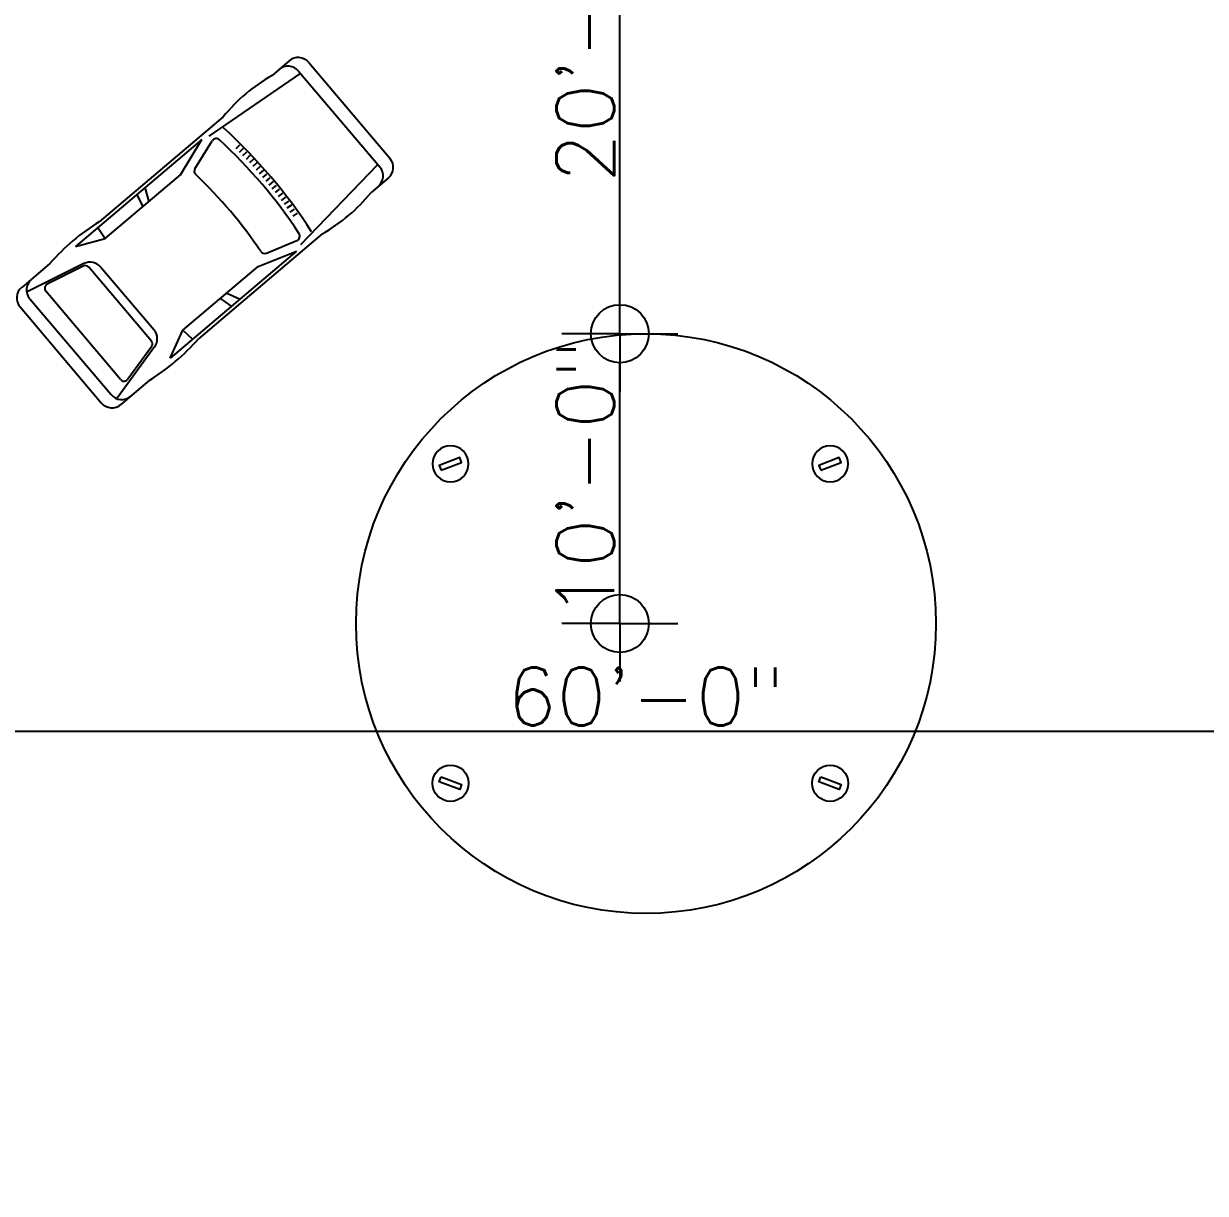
# Model space of a CAD drawing. Extents: x 2080 to 102399, y 2071 to 93424.
# Drawn here: x 87625.6 to 88114.7, y 80990.1 to 81474.3 of the extents above; entities that cross this region are included whole.
import ezdxf

# ---------------------------------------------------------------- set-up
doc = ezdxf.new("R2010")
doc.units = 0
doc.header["$LTSCALE"] = 20
doc.header["$MEASUREMENT"] = 0
doc.header["$PDMODE"] = 34
doc.header["$PDSIZE"] = 5
for name, color, linetype in [('DIMLINE', 254, 'Continuous'), ('ELEC', 11, 'Continuous'), ('road', 2, 'Continuous'), ('VEHICLES', 6, 'Continuous')]:
    doc.layers.add(name, color=color, linetype=linetype)
doc.styles.add('STYLE1', font='romans.shx')
doc.dimstyles.get("Standard").update_dxf_attribs({"dimtxt": 24, "dimasz": 12, "dimexe": 0.18, "dimexo": 0.0625, "dimgap": 0, "dimtad": 1, "dimzin": 1, "dimdsep": 46, "dimlunit": 4, "dimtxsty": 'STYLE1', "dimblk": 'BLK', "dimcen": 0, "dimse1": 1, "dimse2": 1, "dimclrt": 3, "dimazin": 0, "dimtfac": 1, "dimtix": 1, "dimtmove": 2, "dimatfit": 3, "dimldrblk": 'BLK', "dimfxl": 1, "dimtolj": 1, "dimtzin": 0, "dimarcsym": 0})

# ---------------------------------------------------------------- blocks, each defined once
blk = doc.blocks.new('V1')
at = {"linetype": 'Continuous'}
for p, q in [((0.3282, 0.1883), (0.0354, 0.1582)), ((0.0369, 0.2037), (0.0965, 0.2037)), ((0.2667, 0.2037), (0.6975, 0.2037)), ((0.4523, 0.1591), (0.3485, 0.1943)), ((0.3485, 0.1943), (0.7881, 0.1943)), ((0.5461, 0.1943), (0.5627, 0.1591)), ((0.5748, 0.1943), (0.5836, 0.1591)), ((0.71, 0.1943), (0.7139, 0.1591)), ((0.7881, 0.1943), (0.7139, 0.1591)), ((0.8687, 0.2037), (0.9669, 0.2037)), ((0, -0.1668), (0, 0.1668)), ((0.0354, -0.1668), (0.0354, 0.1668)), ((0.4127, 0.1466), (0.3295, 0.1736)), ((0.7139, 0.1591), (0.4523, 0.1591)), ((0.8, 0.145), (0.9635, 0.1847)), ((0.8059, 0.1393), (0.9093, 0.1644)), ((0.9698, -0.1668), (0.9698, 0.1668)), ((1.0039, -0.1668), (1.0039, 0.1668)), ((0.7965, 0.1274), (0.7965, -0.1293)), ((0.9245, 0.1525), (0.9245, -0.1544)), ((0.2806, 0.1052), (0.295, 0.1041)), ((0.2817, 0.1183), (0.296, 0.1171)), ((0.7717, -0.1091), (0.7717, 0.1091)), ((0.2781, 0.0658), (0.2925, 0.0651)), ((0.2788, 0.079), (0.2932, 0.0781)), ((0.2796, 0.0921), (0.2941, 0.0911)), ((0.2771, 0.0395), (0.2915, 0.0391)), ((0.2775, 0.0527), (0.292, 0.0521)), ((0.2765, 0), (0.2909, 0)), ((0.2766, 0.0131), (0.291, 0.013)), ((0.2768, 0.0263), (0.2912, 0.026)), ((0.2766, -0.0131), (0.291, -0.013)), ((0.2768, -0.0263), (0.2912, -0.026)), ((0.2771, -0.0395), (0.2915, -0.0391)), ((0.2775, -0.0527), (0.292, -0.0521)), ((0.2781, -0.0658), (0.2925, -0.0651)), ((0.2788, -0.079), (0.2932, -0.0781)), ((0.2796, -0.0921), (0.2941, -0.0911)), ((0.2806, -0.1052), (0.295, -0.1041)), ((0.2817, -0.1183), (0.296, -0.1171)), ((0.4127, -0.1466), (0.3295, -0.1736)), ((0.8, -0.145), (0.9635, -0.1847)), ((0.8059, -0.1413), (0.9093, -0.1664)), ((0.3282, -0.1883), (0.0354, -0.1582)), ((0.4523, -0.1591), (0.3485, -0.1943)), ((0.7139, -0.1591), (0.4523, -0.1591)), ((0.5461, -0.1943), (0.5627, -0.1591)), ((0.5748, -0.1943), (0.5836, -0.1591)), ((0.71, -0.1943), (0.7139, -0.1591)), ((0.7881, -0.1943), (0.7139, -0.1591)), ((0.0369, -0.2037), (0.0965, -0.2037)), ((0.2667, -0.2037), (0.6975, -0.2037)), ((0.3485, -0.1943), (0.7881, -0.1943)), ((0.8687, -0.2037), (0.9669, -0.2037))]:
    blk.add_line(p, q, dxfattribs=at)
for centre, radius, start, end in [((0.0369, 0.1668), 0.0369, 90.0171, 179.9829), ((0.0723, 0.1668), 0.0369, 90.0171, 179.9829), ((0.1816, -0.2675), 0.4788, 79.7616, 100.2384), ((0.7831, -0.3777), 0.5877, 81.6216, 98.3784), ((0.9329, 0.1668), 0.0369, 0.0171, 89.9828), ((0.967, 0.1669), 0.0369, 359.9176, 90.0825), ((1.6336, 0), 1.3607, 172.3671, 187.6329), ((1.6488, 0), 1.3454, 173.0262, 186.9738), ((0.3256, 0.1619), 0.0123, 71.8301, 173.1644), ((0.9122, 0.1525), 0.0123, 0.0891, 103.6339), ((0.4089, 0.1348), 0.0124, 354.0256, 71.8945), ((1.641, 0), 1.2271, 173.7528, 186.2472), ((0.8087, 0.1091), 0.0369, 103.6822, 179.9556), ((0.8088, 0.1274), 0.0123, 103.7393, 180.0891), ((0.8087, -0.1091), 0.0369, 180.0444, 256.3177), ((0.4089, -0.1348), 0.0124, 288.1055, 5.9744), ((0.8088, -0.1293), 0.0123, 179.911, 256.2607), ((0.9122, -0.1544), 0.0123, 256.3661, 359.9108), ((0.0369, -0.1668), 0.0369, 180.0171, 269.9829), ((0.0723, -0.1668), 0.0369, 180.0171, 269.9829), ((0.3256, -0.1619), 0.0123, 186.8356, 288.1699), ((0.9329, -0.1668), 0.0369, 270.0172, 359.9829), ((0.967, -0.1669), 0.0369, 269.9174, 0.0824), ((0.1816, 0.2675), 0.4788, 259.7616, 280.2384), ((0.7831, 0.3777), 0.5877, 261.6216, 278.3784)]:
    blk.add_arc(centre, radius, start, end, dxfattribs=at)
blk = doc.blocks.new('A$C16A84746')
at = {"layer": 'ELEC'}
blk.add_lwpolyline([(14.9, 44.1), (61.5, 44.1), (61.5, 32.9), (14.9, 32.9)], close=True, dxfattribs=at)
blk.add_circle((38.5, 38.5), 38.5, dxfattribs=at)
blk = doc.blocks.new('BLK')
for q in [(0, 2), (-2, 0), (0, -2), (2, 0)]:
    blk.add_line((0, 0), q)
blk.add_circle((0, 0), 1)
blk = doc.blocks.new('*D430')
at = {"layer": 'Defpoints', "color": 0, "ltscale": 0.5, "transparency": 16777216}
for p in [(87872.36, 81345.94), (87883.17, 81345.94), (87883.17, 81225.94)]:
    blk.add_point(p, dxfattribs=at)
at = {"layer": 'DIMLINE', "color": 0, "lineweight": -2, "ltscale": 0.5, "transparency": 16777216}
blk.add_line((87872.36, 81237.94), (87872.36, 81333.94), dxfattribs=at)
at = {"layer": 'DIMLINE', "color": 0, "lineweight": -2, "ltscale": 0.5, "transparency": 16777216, "xscale": 12, "yscale": 12, "zscale": 12}
for p, rotation in [((87872.36, 81345.94), 90), ((87872.36, 81225.94), 270)]:
    blk.add_blockref('BLK', p, dxfattribs=dict(at, rotation=rotation))
at = {"layer": 'DIMLINE', "color": 3, "ltscale": 0.5, "transparency": 16777216, "insert": (87858.07, 81285.94), "char_height": 24, "attachment_point": 5, "rotation": 90, "style": 'STYLE1'}
blk.add_mtext('\\A1;10\'-0"', dxfattribs=at)
blk = doc.blocks.new('*D431')
at = {"layer": 'Defpoints', "color": 0, "ltscale": 0.5, "transparency": 16777216}
for p in [(87872.36, 81585.97), (87883.42, 81585.97), (87883.17, 81345.94)]:
    blk.add_point(p, dxfattribs=at)
at = {"layer": 'DIMLINE', "color": 0, "lineweight": -2, "ltscale": 0.5, "transparency": 16777216}
blk.add_line((87872.36, 81357.94), (87872.36, 81573.97), dxfattribs=at)
at = {"layer": 'DIMLINE', "color": 0, "lineweight": -2, "ltscale": 0.5, "transparency": 16777216, "xscale": 12, "yscale": 12, "zscale": 12}
for p, rotation in [((87872.36, 81585.97), 90), ((87872.36, 81345.94), 270)]:
    blk.add_blockref('BLK', p, dxfattribs=dict(at, rotation=rotation))
at = {"layer": 'DIMLINE', "color": 3, "ltscale": 0.5, "transparency": 16777216, "insert": (87858.07, 81465.96), "char_height": 24, "attachment_point": 5, "rotation": 90, "style": 'STYLE1'}
blk.add_mtext('\\A1;20\'-0"', dxfattribs=at)
blk = doc.blocks.new('*D435')
at = {"layer": 'Defpoints', "color": 0, "ltscale": 0.5, "transparency": 16777216}
for p in [(87523.17, 81225.94), (88243.17, 81225.94), (88243.17, 81181.47)]:
    blk.add_point(p, dxfattribs=at)
at = {"layer": 'DIMLINE', "color": 0, "lineweight": -2, "ltscale": 0.5, "transparency": 16777216}
blk.add_line((87535.17, 81181.47), (88231.17, 81181.47), dxfattribs=at)
at = {"layer": 'DIMLINE', "color": 0, "lineweight": -2, "ltscale": 0.5, "transparency": 16777216, "xscale": 12, "yscale": 12, "zscale": 12, "rotation": 180}
blk.add_blockref('BLK', (87523.17, 81181.47), dxfattribs=at)
at = {"layer": 'DIMLINE', "color": 0, "lineweight": -2, "ltscale": 0.5, "transparency": 16777216, "xscale": 12, "yscale": 12, "zscale": 12}
blk.add_blockref('BLK', (88243.17, 81181.47), dxfattribs=at)
at = {"layer": 'DIMLINE', "color": 3, "ltscale": 0.5, "transparency": 16777216, "insert": (87883.17, 81195.76), "char_height": 24, "attachment_point": 5, "style": 'STYLE1'}
blk.add_mtext('\\A1;60\'-0"', dxfattribs=at)

msp = doc.modelspace()

# ---------------------------------------------------------------- linework, layer by layer
at = {"layer": 'road', "ltscale": 0.5}
msp.add_circle((87883.174, 81225.943), 120, dxfattribs=at)
msp.add_arc((87883.174, 81225.943), 384, 322.10351, 203.72761, dxfattribs=at)

# ---------------------------------------------------------------- block references
at = {"layer": 'ELEC', "linetype": 'Continuous', "ltscale": 0.5}
for p, xscale, yscale, zscale, rotation in [((87792.646, 81296.399), -0.1944000000041392, 0.1944000000075903, 0.1944, 200.7708789352497), ((87949.74, 81296.399), -0.1944000000041392, 0.1944000000075903, 0.1944, 200.7708789352497), ((87792.646, 81155.488), 0.1944000000041392, 0.1944000000041392, 0.1944000000041392, 339.2291210647504), ((87949.74, 81155.488), 0.1944000000041392, 0.1944000000041392, 0.1944000000041392, 339.2291210647504)]:
    msp.add_blockref('A$C16A84746', p, dxfattribs=dict(at, xscale=xscale, yscale=yscale, zscale=zscale, rotation=rotation))
at = {"layer": 'VEHICLES', "xscale": 156.0000000000049, "yscale": 156.0000000000049, "zscale": 156.0000000000049, "rotation": 220.2683540621293}
msp.add_blockref('V1', (87760.421, 81438.371), dxfattribs=at)

# ---------------------------------------------------------------- dimensions: what is measured, and where the dimension line sits
at = {"layer": 'DIMLINE', "ltscale": 0.5}
for base, p1, p2, picture, middle in [((87872.36, 81585.967), (87883.174, 81345.943), (87883.421, 81585.967), '*D431', (87858.074, 81465.955)), ((87872.36, 81345.943), (87883.174, 81225.943), (87883.174, 81345.943), '*D430', (87858.074, 81285.943))]:
    dim = msp.add_linear_dim(base=base, p1=p1, p2=p2, angle=90, dimstyle='Standard', override={"dimfxl": 0.18, "dimarcsym": 1}, dxfattribs=at)
    dim.commit()
    dim.dimension.update_dxf_attribs({"geometry": picture, "text_midpoint": middle})
dim = msp.add_linear_dim(base=(88243.174, 81181.472), p1=(87523.174, 81225.943), p2=(88243.174, 81225.943), dimstyle='Standard', override={"dimfxl": 0.18, "dimarcsym": 1}, dxfattribs=at)
dim.commit()
dim.dimension.update_dxf_attribs({"geometry": '*D435', "text_midpoint": (87883.174, 81195.758)})

doc.saveas('drawing.dxf')
